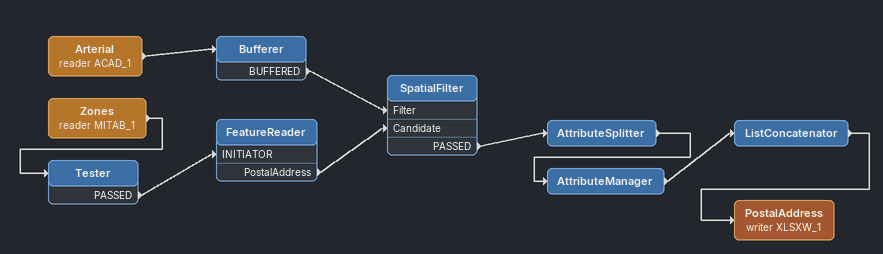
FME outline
Arterial (reader ACAD_1)
    -> Bufferer
Bufferer
    BUFFERED -> SpatialFilter [Filter]
Zones (reader MITAB_1)
    -> Tester
Tester
    PASSED -> FeatureReader [INITIATOR]
FeatureReader
    PostalAddress -> SpatialFilter [Candidate]
SpatialFilter
    PASSED -> AttributeSplitter
AttributeSplitter
    -> AttributeManager
AttributeManager
    -> ListConcatenator
ListConcatenator
    -> PostalAddress (writer XLSXW_1)
PostalAddress (writer XLSXW_1)
